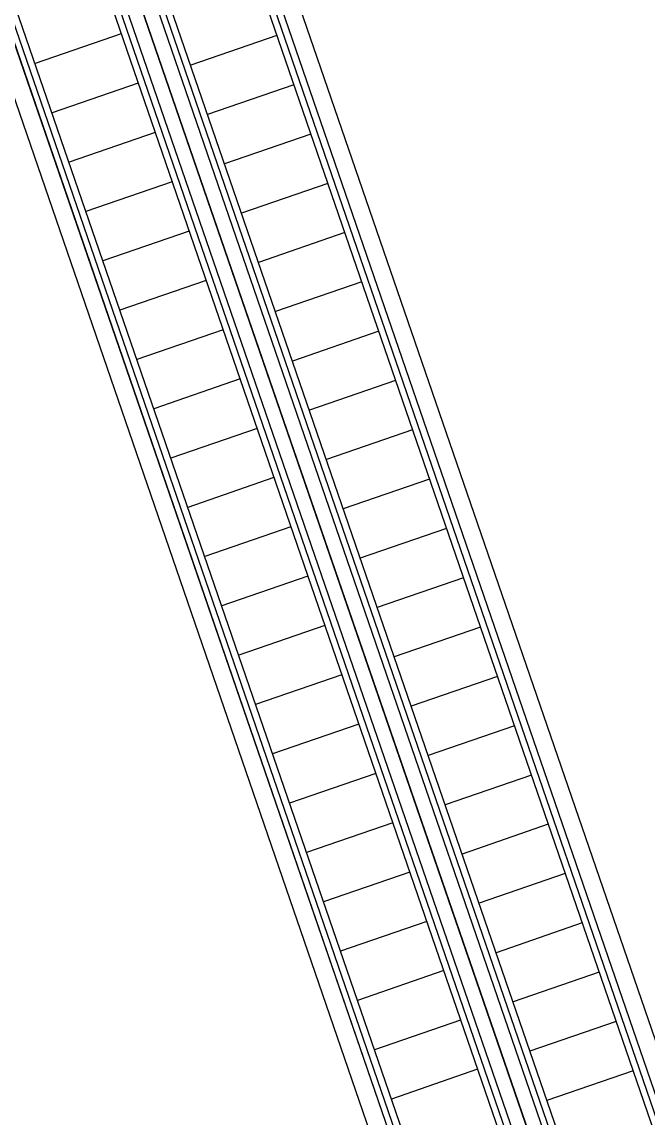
# Model space of a CAD drawing. Extents: x 809431 to 809707, y 818703 to 819368.
# Drawn here: x 809480.54 to 809490.15, y 819271.11 to 819287.93 of the extents above; entities that cross this region are included whole.
import ezdxf

# ---------------------------------------------------------------- set-up
doc = ezdxf.new("R2010")
doc.units = 0
doc.layers.add('Esc', color=7, linetype='Continuous')

msp = doc.modelspace()

# ---------------------------------------------------------------- linework, layer by layer
at = {"layer": 'Esc'}
for p, q in [((809498.401, 819241.595), (809475.676, 819307.592)), ((809475.676, 819307.592), (809498.401, 819241.595)), ((809499.752, 819243.589), (809477.825, 819307.274)), ((809477.92, 819307.307), (809499.991, 819243.2)), ((809498.027, 819242.679), (809475.872, 819307.024)), ((809500.112, 819243.69), (809478.314, 819306.994)), ((809498.234, 819243.066), (809476.308, 819306.752)), ((809499.897, 819243.168), (809477.97, 819306.853)), ((809475.792, 819306.574), (809497.864, 819242.468)), ((809476.213, 819306.719), (809498.14, 819243.034)), ((809477.923, 819306.674), (809499.605, 819243.701)), ((809497.625, 819242.856), (809475.698, 819306.542)), ((809476.358, 819306.298), (809498.285, 819242.612)), ((809498.379, 819242.645), (809476.453, 819306.331)), ((809498.281, 819243.246), (809476.6, 819306.218)), ((809497.77, 819242.435), (809475.843, 819306.121)), ((809474.086, 819305.987), (809496.012, 819242.301)), ((809496.107, 819242.334), (809474.18, 819306.019)), ((809475.796, 819305.941), (809497.477, 819242.969)), ((809474.231, 819305.565), (809496.157, 819241.88)), ((809496.252, 819241.913), (809474.325, 819305.598)), ((809473.965, 819305.497), (809495.763, 819242.192)), ((809496.154, 819242.513), (809474.472, 819305.485)), ((809482.062, 819287.742), (809480.739, 819287.286)), ((809484.45, 819287.718), (809483.127, 819287.262)), ((809482.323, 819286.985), (809480.999, 819286.529)), ((809484.711, 819286.961), (809483.387, 819286.506)), ((809482.583, 819286.229), (809481.26, 819285.773)), ((809484.971, 819286.205), (809483.647, 819285.749)), ((809482.844, 819285.472), (809481.52, 819285.017)), ((809485.232, 819285.448), (809483.908, 819284.993)), ((809483.104, 819284.716), (809481.781, 819284.26)), ((809485.492, 819284.692), (809484.168, 819284.236)), ((809483.365, 819283.96), (809482.041, 819283.504)), ((809485.753, 819283.936), (809484.429, 819283.48)), ((809483.625, 819283.203), (809482.301, 819282.747)), ((809486.013, 819283.179), (809484.689, 819282.723)), ((809483.886, 819282.447), (809482.562, 819281.991)), ((809486.273, 819282.423), (809484.95, 819281.967)), ((809484.146, 819281.69), (809482.822, 819281.234)), ((809486.534, 819281.666), (809485.21, 819281.211)), ((809484.406, 819280.934), (809483.083, 819280.478)), ((809486.794, 819280.91), (809485.47, 819280.454)), ((809484.667, 819280.177), (809483.343, 819279.722)), ((809487.055, 819280.153), (809485.731, 819279.698)), ((809484.927, 819279.421), (809483.604, 819278.965)), ((809487.315, 819279.397), (809485.991, 819278.941)), ((809485.188, 819278.665), (809483.864, 819278.209)), ((809487.576, 819278.641), (809486.252, 819278.185)), ((809485.448, 819277.908), (809484.124, 819277.452)), ((809487.836, 819277.884), (809486.512, 819277.428)), ((809485.709, 819277.152), (809484.385, 819276.696)), ((809488.096, 819277.128), (809486.773, 819276.672)), ((809485.969, 819276.395), (809484.645, 819275.94)), ((809488.357, 819276.371), (809487.033, 819275.916)), ((809486.229, 819275.639), (809484.906, 819275.183)), ((809488.617, 819275.615), (809487.293, 819275.159)), ((809486.49, 819274.882), (809485.166, 819274.427)), ((809488.878, 819274.859), (809487.554, 819274.403)), ((809486.75, 819274.126), (809485.426, 819273.67)), ((809489.138, 819274.102), (809487.814, 819273.646)), ((809487.011, 819273.37), (809485.687, 819272.914)), ((809489.398, 819273.346), (809488.075, 819272.89)), ((809487.271, 819272.613), (809485.947, 819272.157)), ((809489.659, 819272.589), (809488.335, 819272.133)), ((809487.531, 819271.857), (809486.208, 819271.401)), ((809489.919, 819271.833), (809488.596, 819271.377))]:
    msp.add_line(p, q, dxfattribs=at)

doc.saveas('drawing.dxf')
